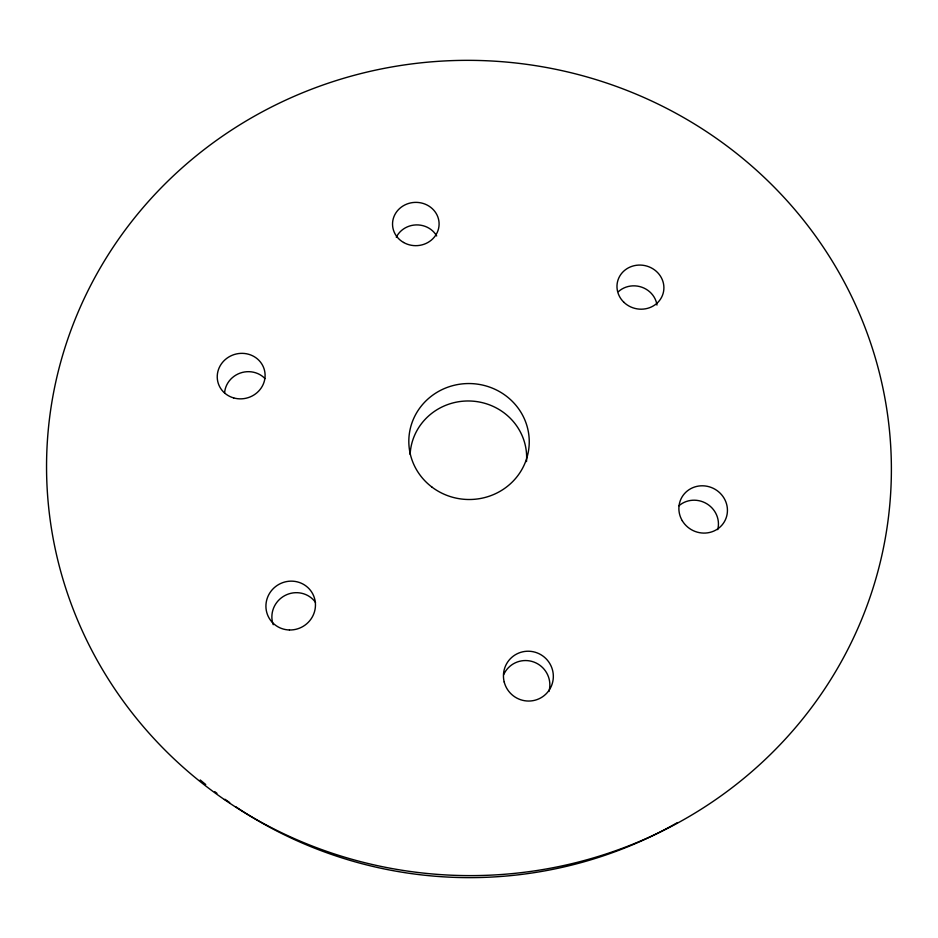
<?xml version="1.0" encoding="UTF-8"?>
<svg xmlns="http://www.w3.org/2000/svg" width="938" height="938" viewBox="0 0 938 938"><rect width="100%" height="100%" fill="white"/><g stroke="black" fill="none" stroke-linecap="round" stroke-linejoin="round"><path stroke-width="1.41" d="M677.494 822.579A408.921 395.473 2.6 0 1 235.602 806.645M229.693 802.588A408.921 395.473 2.6 0 1 225.014 799.282M216.959 793.325A408.921 395.473 2.6 0 1 214.685 791.602M205.727 784.52A408.921 395.473 2.6 0 1 200.251 779.982M410.129 454.402A58.297 56.268 2.5 0 1 471.896 401.089A58.297 56.268 2.5 0 1 526.499 461.566M273.216 624.708A24.13 23.497 -31.5 0 1 284.964 595.513A24.13 23.497 -31.5 0 1 315.543 602.419M503.636 674.75A24.247 24.001 44.7 0 1 533.886 662.052A24.247 24.001 44.7 0 1 548.941 691.482M678.971 505.746A23.731 22.7 28.3 0 1 706.971 503.87A23.731 22.7 28.3 0 1 717.711 529.642M618.435 291.624A22.805 21.363 13.3 0 1 641.78 287.192A22.805 21.363 13.3 0 1 656.975 305.061M396.282 237.232A22.571 21.058 -1.3 0 1 416.097 224.909A22.571 21.058 -1.3 0 1 436.686 235.942M224.581 393.034A23.262 22.008 -16 0 1 240.14 373.101A23.262 22.008 -16 0 1 265.008 378.589M224.405 799.586A422.452 407.608 2.6 0 0 889.529 507.481A422.452 407.608 2.6 0 0 292.961 96.86A422.452 407.608 2.6 0 0 224.405 799.586M431.996 487.127A60.22 57.98 2.5 0 0 528.669 449.736A60.22 57.98 2.5 0 0 446.429 387.711A60.22 57.98 2.5 0 0 431.996 487.127M289.455 629.984A24.951 24.247 -30.3 0 0 312.741 593.895A24.951 24.247 -30.3 0 0 269.886 592.816A24.951 24.247 -30.3 0 0 289.455 629.984M504.198 681.973A25.068 24.798 41.3 0 0 545.775 694.19A25.068 24.798 41.3 0 0 535.199 652.238A25.068 24.798 41.3 0 0 504.198 681.973M682.278 520.731A24.517 23.403 27.7 0 0 724.335 521.798A24.517 23.403 27.7 0 0 702.867 485.802A24.517 23.403 27.7 0 0 682.278 520.731M623.899 302.294A23.532 21.973 13.1 0 0 663.119 293.418A23.532 21.973 13.1 0 0 634.311 265.665A23.532 21.973 13.1 0 0 623.899 302.294M403.551 242.461A23.286 21.656 -1.2 0 0 439.09 224.628A23.286 21.656 -1.2 0 0 404.794 204.976A23.286 21.656 -1.2 0 0 403.551 242.461M233.668 397.923A24.025 22.653 -15.6 0 0 264.598 370.791A24.025 22.653 -15.6 0 0 225.249 359.582A24.025 22.653 -15.6 0 0 233.668 397.923"/></g></svg>
